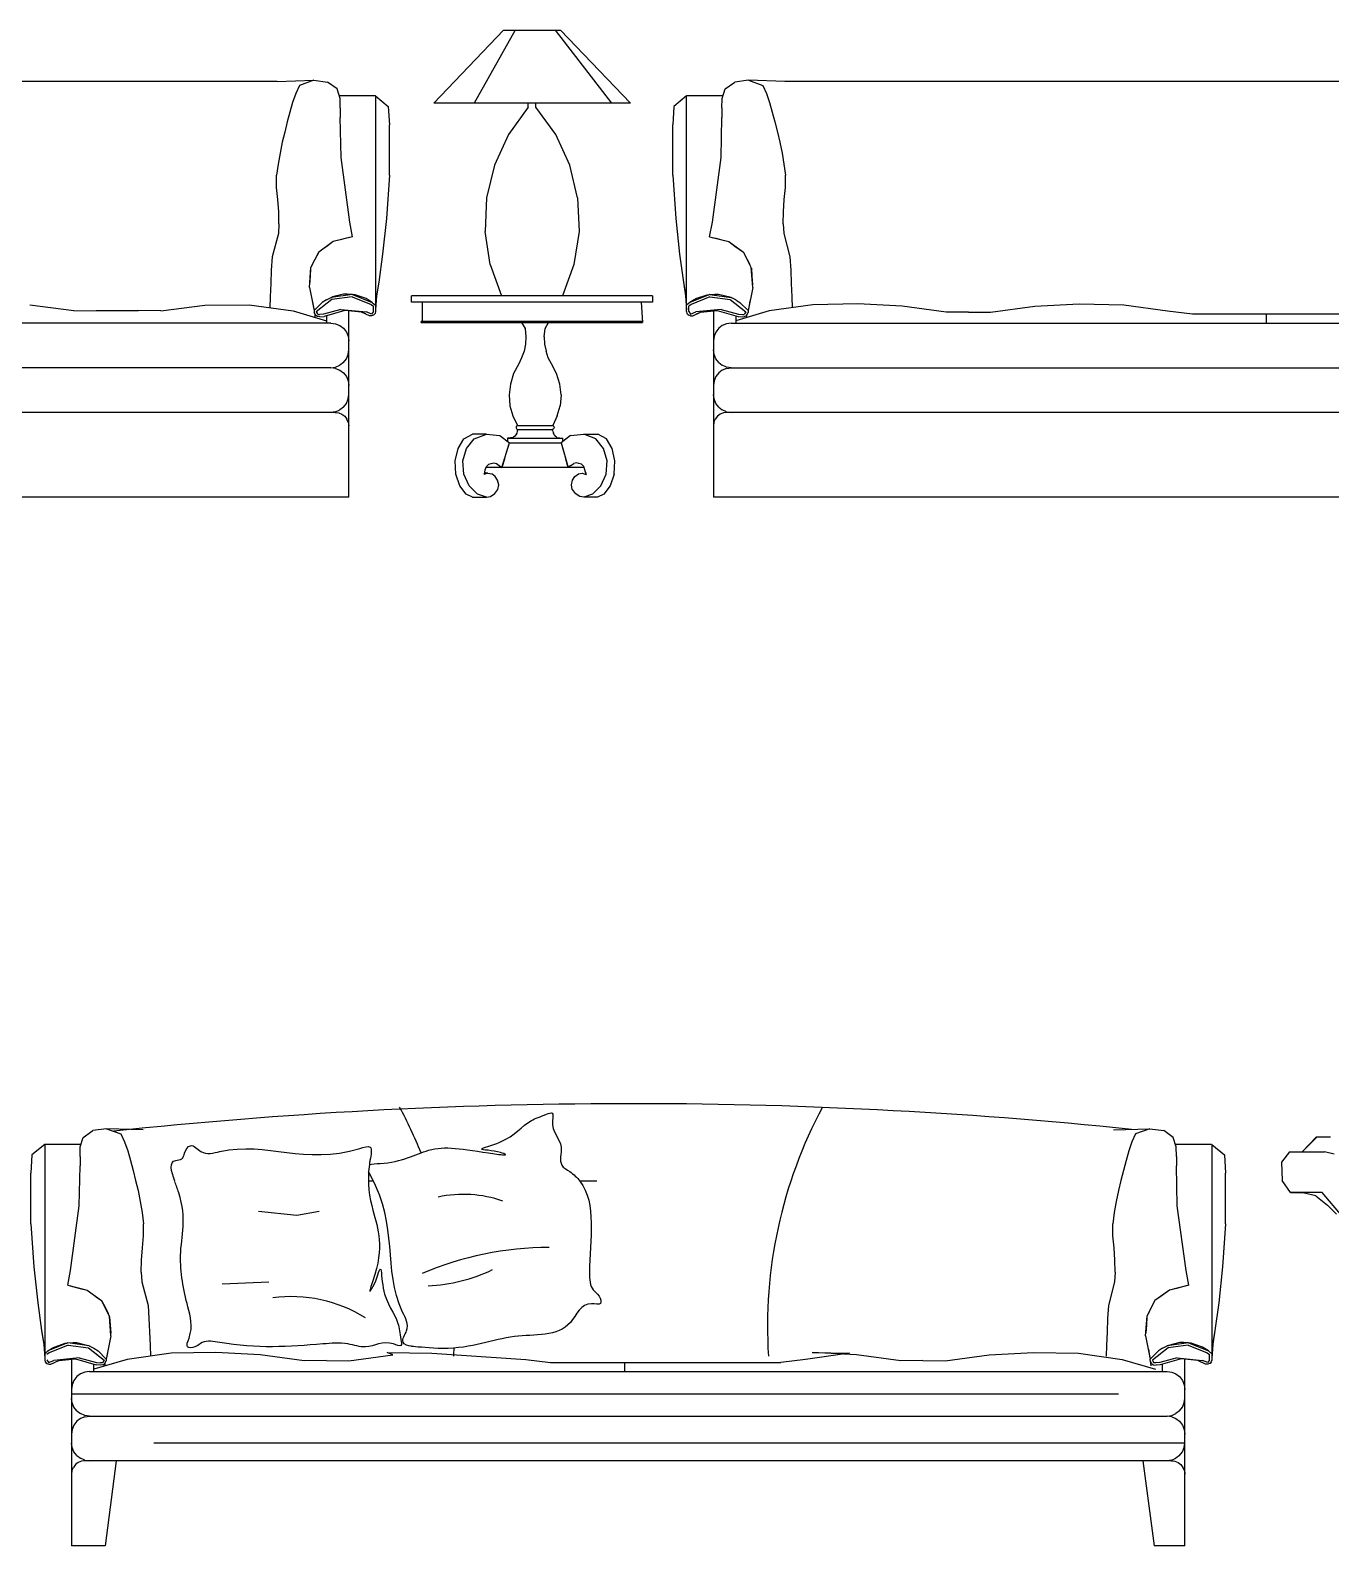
# Model space of a CAD drawing. Header units: inches. Extents: x 11.4 to 53.9, y 10.8 to 35.6.
# Drawn here: x 42.665 to 44.989, y 20.079 to 22.787 of the extents above; entities that cross this region are included whole.
import ezdxf

# ---------------------------------------------------------------- set-up
doc = ezdxf.new("R2010")
doc.units = ezdxf.units.IN
doc.header["$MEASUREMENT"] = 0
for name, color, linetype in [('02', 2, 'Continuous'), ('1', 1, 'Continuous'), ('4', 4, 'Continuous')]:
    doc.layers.add(name, color=color, linetype=linetype)

msp = doc.modelspace()

# ---------------------------------------------------------------- linework, layer by layer
at = {"layer": '02'}
for p, q in [((43.0733, 20.6769), (43.1418, 20.6697)), ((43.1418, 20.6697), (43.1815, 20.6769)), ((43.0084, 20.5473), (43.0914, 20.5509)), ((42.7391, 20.3504), (44.6096, 20.3504)), ((44.7284, 20.2626), (42.8863, 20.2626))]:
    msp.add_line(p, q, dxfattribs=at)
for centre, radius, start, end in [((43.4392, 20.4972), 0.2098, 70.4417, 102.4151), ((43.5933, 20.0334), 0.5787, 90.0881, 113.2004), ((43.3629, 20.842), 0.2986, 272.5346, 295.5021), ((43.1316, 20.2745), 0.2498, 57.8969, 97.6051)]:
    msp.add_arc(centre, radius, start, end, dxfattribs=at)
at = {"layer": '1'}
for p, q in [((43.3864, 22.6573), (43.5106, 22.7873)), ((43.5319, 22.7873), (43.4586, 22.6573)), ((43.5106, 22.7873), (43.6128, 22.7873)), ((43.6033, 22.7873), (43.704, 22.6573)), ((43.6128, 22.7873), (43.7375, 22.6573)), ((43.1067, 22.6957), (42.5352, 22.6957)), ((43.1067, 22.6957), (43.1717, 22.698)), ((43.1717, 22.698), (43.1462, 22.6889)), ((43.1717, 22.698), (43.1964, 22.6946)), ((43.9486, 22.698), (43.9239, 22.6946)), ((43.9486, 22.698), (43.974, 22.6889)), ((44.0135, 22.6957), (43.9486, 22.698)), ((45.7475, 22.6957), (44.0135, 22.6957)), ((43.1397, 22.6744), (43.134, 22.6585)), ((43.1462, 22.6889), (43.1397, 22.6744)), ((43.2135, 22.6824), (43.1964, 22.6946)), ((43.2188, 22.6657), (43.2135, 22.6824)), ((43.2822, 22.6699), (43.2173, 22.6699)), ((43.2822, 22.6699), (43.2822, 22.2845)), ((43.2822, 22.6699), (43.305, 22.6512)), ((43.838, 22.6699), (43.8152, 22.6512)), ((43.838, 22.2845), (43.838, 22.6699)), ((43.9028, 22.6699), (43.8382, 22.6699)), ((43.9014, 22.6657), (43.9068, 22.6824)), ((43.9068, 22.6824), (43.9239, 22.6946)), ((43.974, 22.6889), (43.9805, 22.6744)), ((43.9805, 22.6744), (43.9862, 22.6585)), ((43.1291, 22.641), (43.1245, 22.6235)), ((43.134, 22.6585), (43.1291, 22.641)), ((43.2192, 22.6486), (43.2188, 22.6657)), ((43.2192, 22.6486), (43.2192, 22.6315)), ((43.305, 22.6512), (43.3069, 22.6186)), ((43.7375, 22.6573), (43.3864, 22.6573)), ((43.5551, 22.6497), (43.5197, 22.6011)), ((43.5551, 22.6497), (43.5551, 22.6573)), ((43.5688, 22.6497), (43.5688, 22.6573)), ((43.6041, 22.6011), (43.5688, 22.6497)), ((43.8152, 22.6512), (43.8133, 22.6186)), ((43.9011, 22.6486), (43.9014, 22.6657)), ((43.9011, 22.6486), (43.9011, 22.6315)), ((43.9862, 22.6585), (43.9911, 22.641)), ((43.9911, 22.641), (43.9957, 22.6235)), ((43.1245, 22.6235), (43.12, 22.6053)), ((43.2207, 22.56), (43.2192, 22.6315)), ((43.3069, 22.5281), (43.3069, 22.6186)), ((43.8133, 22.5281), (43.8133, 22.6186)), ((43.8995, 22.56), (43.9011, 22.6315)), ((43.9957, 22.6235), (44.0002, 22.6053)), ((43.1154, 22.5874), (43.1116, 22.568)), ((43.12, 22.6053), (43.1154, 22.5874)), ((43.5197, 22.6011), (43.4947, 22.5464)), ((43.6292, 22.5464), (43.6041, 22.6011)), ((44.0002, 22.6053), (44.0048, 22.5874)), ((44.0048, 22.5874), (44.0086, 22.568)), ((43.1116, 22.568), (43.1082, 22.5483)), ((43.2363, 22.4445), (43.2207, 22.56)), ((43.884, 22.4445), (43.8995, 22.56)), ((44.0086, 22.568), (44.012, 22.5483)), ((43.1082, 22.5483), (43.1055, 22.5281)), ((43.4947, 22.5464), (43.4806, 22.4878)), ((43.6432, 22.4878), (43.6292, 22.5464)), ((44.012, 22.5483), (44.0147, 22.5281)), ((43.1055, 22.5065), (43.1055, 22.5281)), ((43.1078, 22.4848), (43.1055, 22.5065)), ((43.3069, 22.5281), (43.3016, 22.451)), ((43.8133, 22.5281), (43.8186, 22.451)), ((44.0124, 22.4848), (44.0147, 22.5065)), ((44.0147, 22.5065), (44.0147, 22.5281)), ((43.1093, 22.4631), (43.1078, 22.4848)), ((43.4806, 22.4878), (43.4779, 22.4278)), ((43.6432, 22.4878), (43.6459, 22.4278)), ((44.0109, 22.4631), (44.0124, 22.4848)), ((43.1097, 22.4415), (43.1093, 22.4631)), ((43.3016, 22.451), (43.2948, 22.3871)), ((43.8186, 22.451), (43.8254, 22.3871)), ((44.0105, 22.4415), (44.0109, 22.4631)), ((43.1086, 22.4244), (43.0976, 22.3822)), ((43.1097, 22.4415), (43.1086, 22.4244)), ((43.2412, 22.4183), (43.2363, 22.4445)), ((43.4871, 22.3685), (43.4779, 22.4278)), ((43.6459, 22.4278), (43.6368, 22.3685)), ((43.879, 22.4183), (43.884, 22.4445)), ((44.0105, 22.4415), (44.0116, 22.4244)), ((44.0116, 22.4244), (44.0227, 22.3822)), ((43.2066, 22.4096), (43.1808, 22.3909)), ((43.196, 22.4016), (43.188, 22.3959)), ((43.2066, 22.4096), (43.196, 22.4016)), ((43.2412, 22.4183), (43.2066, 22.4096)), ((43.2192, 22.4126), (43.2066, 22.4096)), ((43.2302, 22.4156), (43.2192, 22.4126)), ((43.2412, 22.4183), (43.2302, 22.4156)), ((43.879, 22.4183), (43.89, 22.4156)), ((43.879, 22.4183), (43.9136, 22.4096)), ((43.89, 22.4156), (43.9011, 22.4126)), ((43.9011, 22.4126), (43.9136, 22.4096)), ((43.9136, 22.4096), (43.9242, 22.4016)), ((43.9136, 22.4096), (43.9394, 22.3909)), ((43.9242, 22.4016), (43.9322, 22.3959)), ((43.0976, 22.3822), (43.096, 22.3586)), ((43.1667, 22.3632), (43.1808, 22.3909)), ((43.1739, 22.3776), (43.1698, 22.3697)), ((43.1808, 22.3909), (43.1739, 22.3776)), ((43.188, 22.3959), (43.1808, 22.3909)), ((43.2948, 22.3871), (43.2879, 22.3374)), ((43.8254, 22.3871), (43.8323, 22.3374)), ((43.9322, 22.3959), (43.9394, 22.3909)), ((43.9394, 22.3909), (43.9463, 22.3776)), ((43.9535, 22.3632), (43.9394, 22.3909)), ((43.9463, 22.3776), (43.9505, 22.3697)), ((44.0227, 22.3822), (44.0242, 22.3586)), ((43.096, 22.3586), (43.0953, 22.3347)), ((43.1641, 22.3279), (43.1667, 22.3632)), ((43.1656, 22.3476), (43.1644, 22.3324)), ((43.1663, 22.3617), (43.1656, 22.3476)), ((43.1663, 22.3621), (43.1663, 22.3617)), ((43.1698, 22.3697), (43.169, 22.3678)), ((43.4871, 22.3685), (43.5072, 22.3127)), ((43.6368, 22.3685), (43.6163, 22.3127)), ((43.9505, 22.3697), (43.9512, 22.3678)), ((43.9562, 22.3279), (43.9535, 22.3632)), ((43.9539, 22.3621), (43.9539, 22.3617)), ((43.9539, 22.3617), (43.9546, 22.3476)), ((43.9546, 22.3476), (43.9558, 22.3324)), ((44.0242, 22.3586), (44.0249, 22.3347)), ((43.0953, 22.3347), (43.0941, 22.3108)), ((43.1641, 22.3279), (43.1724, 22.2864)), ((43.2252, 22.3157), (43.2051, 22.3108)), ((43.2317, 22.3157), (43.2252, 22.3157)), ((43.2408, 22.3153), (43.2317, 22.3157)), ((43.2879, 22.3374), (43.2841, 22.313)), ((43.2879, 22.3374), (43.2849, 22.3191)), ((43.8323, 22.3374), (43.8361, 22.313)), ((43.8323, 22.3374), (43.8353, 22.3191)), ((43.8794, 22.3153), (43.8885, 22.3157)), ((43.8885, 22.3157), (43.895, 22.3157)), ((43.895, 22.3157), (43.9151, 22.3108)), ((43.9562, 22.3279), (43.9478, 22.2864)), ((44.0249, 22.3347), (44.0261, 22.3108)), ((42.743, 22.2857), (42.6644, 22.2963)), ((42.8988, 22.2857), (42.9775, 22.2963)), ((42.9775, 22.2963), (43.0565, 22.2967)), ((43.0565, 22.2967), (43.1348, 22.2857)), ((43.0941, 22.3108), (43.0934, 22.2914)), ((43.169, 22.3039), (43.1713, 22.2918)), ((43.1713, 22.2918), (43.1724, 22.2864)), ((43.1869, 22.3009), (43.1724, 22.2864)), ((43.2043, 22.3062), (43.1762, 22.2842)), ((43.1945, 22.3058), (43.1869, 22.3009)), ((43.2205, 22.2886), (43.1895, 22.28)), ((43.1945, 22.3058), (43.2028, 22.31)), ((43.2408, 22.3153), (43.2028, 22.31)), ((43.2036, 22.31), (43.2051, 22.3108)), ((43.2404, 22.3111), (43.2043, 22.3062)), ((43.2205, 22.2886), (43.2658, 22.2841)), ((43.2404, 22.3111), (43.2743, 22.2975)), ((43.2408, 22.3153), (43.2765, 22.3009)), ((43.2458, 22.3146), (43.2423, 22.3146)), ((43.2655, 22.3077), (43.2458, 22.3146)), ((43.2689, 22.3058), (43.2655, 22.3077)), ((43.2765, 22.3009), (43.2689, 22.3058)), ((43.2743, 22.2975), (43.2784, 22.2944)), ((43.2765, 22.3009), (43.2822, 22.2959)), ((43.2784, 22.2849), (43.2784, 22.2944)), ((43.2841, 22.313), (43.2822, 22.2876)), ((43.3465, 22.3016), (43.3465, 22.3127)), ((43.777, 22.3127), (43.3465, 22.3127)), ((43.777, 22.3016), (43.3465, 22.3016)), ((43.3662, 22.2671), (43.3662, 22.3016)), ((43.7569, 22.3016), (43.7595, 22.2648)), ((43.777, 22.3127), (43.777, 22.3016)), ((43.8361, 22.313), (43.838, 22.2876)), ((43.8437, 22.3009), (43.838, 22.2959)), ((43.846, 22.2975), (43.8418, 22.2944)), ((43.8418, 22.2849), (43.8418, 22.2944)), ((43.8794, 22.3153), (43.8437, 22.3009)), ((43.8513, 22.3058), (43.8437, 22.3009)), ((43.8798, 22.3111), (43.846, 22.2975)), ((43.8513, 22.3058), (43.8547, 22.3077)), ((43.8997, 22.2886), (43.8545, 22.2841)), ((43.8547, 22.3077), (43.8745, 22.3146)), ((43.8745, 22.3146), (43.8779, 22.3146)), ((43.8794, 22.3153), (43.9174, 22.31)), ((43.8798, 22.3111), (43.9159, 22.3062)), ((43.8997, 22.2886), (43.9307, 22.28)), ((43.9166, 22.31), (43.9151, 22.3108)), ((43.9159, 22.3062), (43.944, 22.2842)), ((43.9258, 22.3058), (43.9174, 22.31)), ((43.9258, 22.3058), (43.9334, 22.3009)), ((43.9334, 22.3009), (43.9478, 22.2864)), ((43.9489, 22.2918), (43.9478, 22.2864)), ((43.9512, 22.3039), (43.9489, 22.2918)), ((44.0637, 22.2967), (43.9854, 22.2857)), ((44.0261, 22.3108), (44.0268, 22.2914)), ((44.1437, 22.2982), (44.0637, 22.2967)), ((44.2231, 22.294), (44.1437, 22.2982)), ((44.3018, 22.2834), (44.2231, 22.294)), ((44.3812, 22.2834), (44.4599, 22.294)), ((44.4599, 22.294), (44.5393, 22.2982)), ((44.5393, 22.2982), (44.6193, 22.2967)), ((44.6193, 22.2967), (44.6975, 22.2857)), ((43.2024, 22.264), (42.4394, 22.264)), ((42.743, 22.2857), (42.7841, 22.2864)), ((42.7833, 22.2864), (42.8585, 22.2864)), ((42.8988, 22.2857), (42.8578, 22.2864)), ((43.1348, 22.2857), (43.1945, 22.2682)), ((43.1724, 22.2864), (43.1724, 22.2864)), ((43.1724, 22.2864), (43.1728, 22.2861)), ((43.1724, 22.2864), (43.1724, 22.283)), ((43.1728, 22.2861), (43.1724, 22.2861)), ((43.1755, 22.2777), (43.1724, 22.283)), ((43.1743, 22.2743), (43.1743, 22.2796)), ((43.1785, 22.2758), (43.1755, 22.2777)), ((43.1762, 22.2842), (43.1785, 22.2804)), ((43.1785, 22.2804), (43.1796, 22.2796)), ((43.1827, 22.2754), (43.1785, 22.2758)), ((43.1796, 22.2796), (43.1823, 22.2796)), ((43.1895, 22.28), (43.1823, 22.2796)), ((43.1827, 22.2754), (43.1903, 22.2758)), ((43.2275, 22.2868), (43.1903, 22.2758)), ((43.1945, 22.2769), (43.1945, 22.2652)), ((43.2024, 22.264), (43.2108, 22.2629)), ((43.2108, 22.2629), (43.2184, 22.2598)), ((43.2572, 22.2838), (43.2275, 22.2868)), ((43.2344, 21.9528), (43.2344, 22.2861)), ((43.2648, 22.2804), (43.2572, 22.2838)), ((43.2712, 22.2773), (43.2572, 22.2838)), ((43.2651, 22.28), (43.2648, 22.2804)), ((43.2648, 22.2804), (43.2648, 22.2804)), ((43.2752, 22.2801), (43.2658, 22.2841)), ((43.2743, 22.2769), (43.2712, 22.2773)), ((43.275, 22.2769), (43.2743, 22.2769)), ((43.2784, 22.2781), (43.275, 22.2769)), ((43.2784, 22.2849), (43.2752, 22.2801)), ((43.2792, 22.2785), (43.2784, 22.2781)), ((43.2815, 22.2811), (43.2792, 22.2785)), ((43.2811, 22.2807), (43.2792, 22.2785)), ((43.2822, 22.2845), (43.2815, 22.2811)), ((43.7595, 22.2671), (43.3639, 22.2671)), ((43.3639, 22.2648), (43.3639, 22.2671)), ((43.3639, 22.2648), (43.7595, 22.2648)), ((43.5433, 22.2648), (43.5494, 22.2541)), ((43.5851, 22.2541), (43.5912, 22.2648)), ((43.838, 22.2845), (43.8387, 22.2811)), ((43.8387, 22.2811), (43.841, 22.2785)), ((43.8391, 22.2807), (43.841, 22.2785)), ((43.841, 22.2785), (43.8418, 22.2781)), ((43.8418, 22.2849), (43.845, 22.2801)), ((43.8452, 22.2769), (43.8418, 22.2781)), ((43.845, 22.2801), (43.8545, 22.2841)), ((43.8452, 22.2769), (43.846, 22.2769)), ((43.846, 22.2769), (43.849, 22.2773)), ((43.849, 22.2773), (43.8631, 22.2838)), ((43.8551, 22.28), (43.8555, 22.2804)), ((43.8555, 22.2804), (43.8631, 22.2838)), ((43.8555, 22.2804), (43.8555, 22.2804)), ((43.8631, 22.2838), (43.8927, 22.2868)), ((43.8859, 22.2861), (43.8859, 21.9528)), ((43.8927, 22.2868), (43.9299, 22.2758)), ((43.9094, 22.2629), (43.9018, 22.2598)), ((43.9178, 22.264), (43.9094, 22.2629)), ((43.9178, 22.264), (45.8432, 22.264)), ((43.9854, 22.2857), (43.9258, 22.2682)), ((43.9258, 22.2769), (43.9258, 22.2652)), ((43.9299, 22.2758), (43.9375, 22.2754)), ((43.9307, 22.28), (43.9379, 22.2796)), ((43.9375, 22.2754), (43.9417, 22.2758)), ((43.9379, 22.2796), (43.9406, 22.2796)), ((43.9417, 22.2804), (43.9406, 22.2796)), ((43.944, 22.2842), (43.9417, 22.2804)), ((43.9417, 22.2758), (43.9448, 22.2777)), ((43.9448, 22.2777), (43.9478, 22.283)), ((43.9459, 22.2743), (43.9459, 22.2796)), ((43.9478, 22.2864), (43.9474, 22.2861)), ((43.9474, 22.2861), (43.9478, 22.2861)), ((43.9478, 22.2864), (43.9478, 22.2864)), ((43.9478, 22.2864), (43.9478, 22.283)), ((44.3415, 22.2836), (44.3018, 22.2834)), ((44.3415, 22.2836), (44.3812, 22.2834)), ((44.6975, 22.2857), (44.7417, 22.2803)), ((44.7417, 22.2803), (45.0068, 22.2803)), ((44.8742, 22.264), (44.8742, 22.2803)), ((43.2184, 22.2598), (43.2249, 22.2549)), ((43.2249, 22.2549), (43.2302, 22.2481)), ((43.2302, 22.2481), (43.2332, 22.2405)), ((43.2332, 22.2405), (43.2344, 22.2321)), ((43.5494, 22.2541), (43.5509, 22.2393)), ((43.5509, 22.2393), (43.5501, 22.2264)), ((43.5836, 22.2393), (43.5851, 22.2541)), ((43.5836, 22.2393), (43.5843, 22.2264)), ((43.887, 22.2405), (43.8859, 22.2321)), ((43.89, 22.2481), (43.887, 22.2405)), ((43.8954, 22.2549), (43.89, 22.2481)), ((43.9018, 22.2598), (43.8954, 22.2549)), ((43.2302, 22.2002), (43.2332, 22.2082)), ((43.2332, 22.2082), (43.2344, 22.2161)), ((43.5475, 22.2139), (43.5433, 22.2017)), ((43.5501, 22.2264), (43.5475, 22.2139)), ((43.5843, 22.2264), (43.587, 22.2139)), ((43.5908, 22.2017), (43.587, 22.2139)), ((43.887, 22.2082), (43.8859, 22.2161)), ((43.89, 22.2002), (43.887, 22.2082)), ((43.2024, 22.1842), (42.4394, 22.1842)), ((43.2024, 22.1842), (43.2108, 22.1854)), ((43.2108, 22.1831), (43.2024, 22.1842)), ((43.2108, 22.1854), (43.2184, 22.1888)), ((43.2108, 22.1831), (43.2184, 22.18)), ((43.2249, 22.1937), (43.2184, 22.1888)), ((43.2249, 22.1937), (43.2302, 22.2002)), ((43.538, 22.1911), (43.5289, 22.174)), ((43.5433, 22.2017), (43.538, 22.1911)), ((43.5965, 22.1911), (43.5908, 22.2017)), ((43.6056, 22.174), (43.5965, 22.1911)), ((43.8954, 22.1937), (43.89, 22.2002)), ((43.8954, 22.1937), (43.9018, 22.1888)), ((43.9094, 22.1854), (43.9018, 22.1888)), ((43.9094, 22.1831), (43.9018, 22.18)), ((43.9178, 22.1842), (43.9094, 22.1854)), ((43.9094, 22.1831), (43.9178, 22.1842)), ((43.9178, 22.1842), (45.8432, 22.1842)), ((43.2184, 22.18), (43.2249, 22.1751)), ((43.2249, 22.1751), (43.2302, 22.1683)), ((43.2302, 22.1683), (43.2332, 22.1607)), ((43.2332, 22.1607), (43.2344, 22.1523)), ((43.5232, 22.155), (43.5209, 22.1356)), ((43.5289, 22.174), (43.5232, 22.155)), ((43.6113, 22.155), (43.6056, 22.174)), ((43.6136, 22.1356), (43.6113, 22.155)), ((43.887, 22.1607), (43.8859, 22.1523)), ((43.89, 22.1683), (43.887, 22.1607)), ((43.8954, 22.1751), (43.89, 22.1683)), ((43.9018, 22.18), (43.8954, 22.1751)), ((43.2302, 22.1204), (43.2332, 22.1284)), ((43.2332, 22.1284), (43.2344, 22.1363)), ((43.5209, 22.1356), (43.5224, 22.1162)), ((43.6136, 22.1356), (43.6121, 22.1162)), ((43.887, 22.1284), (43.8859, 22.1363)), ((43.89, 22.1204), (43.887, 22.1284)), ((43.2104, 22.1044), (42.4314, 22.1044)), ((43.2108, 22.1056), (43.2024, 22.1044)), ((43.2104, 22.1044), (43.2165, 22.1037)), ((43.2108, 22.1056), (43.2184, 22.109)), ((43.2165, 22.1037), (43.2222, 22.1014)), ((43.2249, 22.1139), (43.2184, 22.109)), ((43.2222, 22.1014), (43.2271, 22.0976)), ((43.2249, 22.1139), (43.2302, 22.1204)), ((43.5224, 22.1162), (43.5273, 22.098)), ((43.6068, 22.098), (43.6121, 22.1162)), ((43.8954, 22.1139), (43.89, 22.1204)), ((43.898, 22.1014), (43.8931, 22.0976)), ((43.8954, 22.1139), (43.9018, 22.109)), ((43.9037, 22.1037), (43.898, 22.1014)), ((43.9094, 22.1056), (43.9018, 22.109)), ((43.9098, 22.1044), (43.9037, 22.1037)), ((43.9094, 22.1056), (43.9178, 22.1044)), ((45.8512, 22.1044), (43.9098, 22.1044)), ((43.2271, 22.0976), (43.2309, 22.0926)), ((43.2336, 22.0869), (43.2309, 22.0926)), ((43.2336, 22.0869), (43.2344, 22.0805)), ((43.5273, 22.098), (43.5357, 22.0812)), ((43.5346, 22.0805), (43.5334, 22.079)), ((43.5334, 22.079), (43.5334, 22.0771)), ((43.5334, 22.0771), (43.5338, 22.0755)), ((43.5338, 22.0755), (43.5349, 22.0744)), ((43.5357, 22.0812), (43.5346, 22.0805)), ((43.5349, 22.0744), (43.5365, 22.0736)), ((43.5365, 22.0736), (43.5353, 22.0706)), ((43.5357, 22.0812), (43.5988, 22.0812)), ((43.5365, 22.0736), (43.598, 22.0736)), ((43.5995, 22.0744), (43.598, 22.0736)), ((43.5988, 22.0706), (43.598, 22.0736)), ((43.6068, 22.098), (43.5988, 22.0812)), ((43.5999, 22.0805), (43.5988, 22.0812)), ((43.6007, 22.0755), (43.5995, 22.0744)), ((43.6007, 22.079), (43.5999, 22.0805)), ((43.6007, 22.079), (43.6011, 22.0771)), ((43.6007, 22.0755), (43.6011, 22.0771)), ((43.8866, 22.0869), (43.8859, 22.0805)), ((43.8866, 22.0869), (43.8893, 22.0926)), ((43.8931, 22.0976), (43.8893, 22.0926)), ((43.4297, 22.0398), (43.4399, 22.0569)), ((43.4399, 22.0569), (43.4555, 22.0657)), ((43.4449, 22.0398), (43.4586, 22.0569)), ((43.4802, 22.0657), (43.4555, 22.0657)), ((43.4586, 22.0569), (43.4802, 22.0657)), ((43.4802, 22.0657), (43.5042, 22.0634)), ((43.5042, 22.0634), (43.5213, 22.0501)), ((43.508, 22.006), (43.5213, 22.0501)), ((43.5167, 22.0353), (43.5213, 22.0501)), ((43.5281, 22.0596), (43.5182, 22.0581)), ((43.5182, 22.0581), (43.5182, 22.052)), ((43.5182, 22.0581), (43.6166, 22.0581)), ((43.5209, 22.0489), (43.5209, 22.0489)), ((43.5213, 22.0501), (43.6136, 22.0501)), ((43.5311, 22.0619), (43.5281, 22.0596)), ((43.533, 22.0645), (43.5311, 22.0619)), ((43.5346, 22.0676), (43.533, 22.0645)), ((43.5353, 22.0706), (43.5346, 22.0676)), ((43.5988, 22.0706), (43.5999, 22.0676)), ((43.6014, 22.0645), (43.5999, 22.0676)), ((43.6014, 22.0645), (43.603, 22.0619)), ((43.6064, 22.0596), (43.603, 22.0619)), ((43.6064, 22.0596), (43.6166, 22.0581)), ((43.6303, 22.0634), (43.6136, 22.0501)), ((43.6136, 22.0501), (43.6265, 22.006)), ((43.6136, 22.0501), (43.6178, 22.0353)), ((43.6166, 22.0524), (43.6166, 22.0581)), ((43.6303, 22.0634), (43.6546, 22.0657)), ((43.6759, 22.0569), (43.6546, 22.0657)), ((43.6546, 22.0657), (43.6793, 22.0657)), ((43.6896, 22.0398), (43.6759, 22.0569)), ((43.6949, 22.0569), (43.6793, 22.0657)), ((43.7048, 22.0398), (43.6949, 22.0569)), ((43.4247, 22.0178), (43.4297, 22.0398)), ((43.4259, 21.9938), (43.4247, 22.0178)), ((43.4384, 22.0178), (43.4449, 22.0398)), ((43.4399, 21.9938), (43.4384, 22.0178)), ((43.5125, 22.0208), (43.508, 22.006)), ((43.5125, 22.0208), (43.5167, 22.0353)), ((43.6178, 22.0353), (43.6223, 22.0208)), ((43.6265, 22.006), (43.6223, 22.0208)), ((43.6961, 22.0178), (43.6896, 22.0398)), ((43.6945, 21.9938), (43.6961, 22.0178)), ((43.7097, 22.0178), (43.7048, 22.0398)), ((43.7086, 21.9938), (43.7097, 22.0178)), ((43.4331, 21.9729), (43.4259, 21.9938)), ((43.4498, 21.9729), (43.4399, 21.9938)), ((43.4776, 21.9976), (43.476, 21.9935)), ((43.4829, 21.9957), (43.476, 21.9935)), ((43.4829, 21.9957), (43.4768, 21.9957)), ((43.4776, 21.9976), (43.4783, 22.0018)), ((43.4783, 22.0018), (43.4806, 22.0075)), ((43.6548, 22.006), (43.4798, 22.006)), ((43.4806, 22.0075), (43.4844, 22.0117)), ((43.4829, 21.9957), (43.4901, 21.9946)), ((43.4844, 22.0117), (43.489, 22.0132)), ((43.489, 22.0132), (43.4935, 22.0144)), ((43.4962, 21.99), (43.4901, 21.9946)), ((43.4935, 22.0144), (43.4981, 22.0132)), ((43.4981, 22.0132), (43.5034, 22.0094)), ((43.5034, 22.0094), (43.508, 22.006)), ((43.6311, 22.0094), (43.6265, 22.006)), ((43.6311, 22.0094), (43.6364, 22.0132)), ((43.6413, 22.0144), (43.6364, 22.0132)), ((43.6383, 21.99), (43.6448, 21.9946)), ((43.6455, 22.0132), (43.6413, 22.0144)), ((43.6448, 21.9946), (43.6516, 21.9957)), ((43.6501, 22.0117), (43.6455, 22.0132)), ((43.6543, 22.0075), (43.6501, 22.0117)), ((43.6516, 21.9957), (43.6584, 21.9935)), ((43.6562, 22.0018), (43.6543, 22.0075)), ((43.6573, 21.9976), (43.6562, 22.0018)), ((43.6577, 21.9957), (43.6573, 21.9976)), ((43.6573, 21.9976), (43.6584, 21.9935)), ((43.6847, 21.9729), (43.6945, 21.9938)), ((43.7086, 21.9938), (43.7014, 21.9729)), ((43.4441, 21.9585), (43.4331, 21.9729)), ((43.4646, 21.9585), (43.4498, 21.9729)), ((43.4954, 21.9593), (43.5007, 21.9665)), ((43.5004, 21.9832), (43.4962, 21.99)), ((43.5023, 21.9748), (43.5004, 21.9832)), ((43.5007, 21.9665), (43.5023, 21.9748)), ((43.6326, 21.9748), (43.6341, 21.9832)), ((43.6337, 21.9665), (43.6326, 21.9748)), ((43.6337, 21.9665), (43.6391, 21.9593)), ((43.6341, 21.9832), (43.6383, 21.99)), ((43.6698, 21.9585), (43.6847, 21.9729)), ((43.7014, 21.9729), (43.6904, 21.9585)), ((43.2344, 21.9528), (42.4075, 21.9528)), ((43.4555, 21.9528), (43.4441, 21.9585)), ((43.4555, 21.9528), (43.4806, 21.9528)), ((43.4806, 21.9528), (43.4646, 21.9585)), ((43.4806, 21.9528), (43.4874, 21.9543)), ((43.4874, 21.9543), (43.4954, 21.9593)), ((43.647, 21.9543), (43.6391, 21.9593)), ((43.6543, 21.9528), (43.647, 21.9543)), ((43.6698, 21.9585), (43.6543, 21.9528)), ((43.679, 21.9528), (43.6543, 21.9528)), ((43.6904, 21.9585), (43.679, 21.9528)), ((45.8751, 21.9528), (43.8859, 21.9528)), ((42.7547, 20.792), (42.76, 20.8087)), ((42.76, 20.8087), (42.7771, 20.8208)), ((42.8018, 20.8243), (42.7771, 20.8208)), ((42.8668, 20.822), (42.8018, 20.8243)), ((42.8018, 20.8243), (42.8272, 20.8151)), ((42.8272, 20.8151), (42.8337, 20.8007)), ((42.8337, 20.8007), (42.8394, 20.7847)), ((44.6007, 20.822), (44.6657, 20.8243)), ((44.6337, 20.8007), (44.628, 20.7847)), ((44.6402, 20.8151), (44.6337, 20.8007)), ((44.6657, 20.8243), (44.6402, 20.8151)), ((44.6657, 20.8243), (44.6904, 20.8208)), ((44.7075, 20.8087), (44.6904, 20.8208)), ((44.7128, 20.792), (44.7075, 20.8087)), ((44.9631, 20.809), (44.9381, 20.7832)), ((44.9639, 20.809), (44.9381, 20.7832)), ((44.9631, 20.809), (44.9631, 20.8094)), ((44.9882, 20.809), (44.9631, 20.809)), ((42.6684, 20.7775), (42.6665, 20.7448)), ((42.6912, 20.7961), (42.6684, 20.7775)), ((42.6912, 20.7961), (42.6912, 20.4108)), ((42.756, 20.7961), (42.6914, 20.7961)), ((42.7543, 20.7749), (42.7547, 20.792)), ((42.7543, 20.7749), (42.7543, 20.7578)), ((42.8394, 20.7847), (42.8443, 20.7673)), ((44.628, 20.7847), (44.6231, 20.7673)), ((44.7761, 20.7961), (44.7115, 20.7961)), ((44.7132, 20.7749), (44.7128, 20.792)), ((44.7132, 20.7749), (44.7132, 20.7578)), ((44.7762, 20.7961), (44.799, 20.7775)), ((44.7762, 20.7961), (44.7762, 20.4108)), ((44.799, 20.7775), (44.8009, 20.7448)), ((44.9153, 20.7832), (44.9012, 20.7646)), ((44.9153, 20.7832), (44.978, 20.7832)), ((44.9951, 20.7786), (44.978, 20.7832)), ((42.6665, 20.6544), (42.6665, 20.7448)), ((42.7528, 20.6863), (42.7543, 20.7578)), ((42.8443, 20.7673), (42.8489, 20.7498)), ((42.8489, 20.7498), (42.8535, 20.7315)), ((44.6185, 20.7498), (44.614, 20.7315)), ((44.6231, 20.7673), (44.6185, 20.7498)), ((44.7147, 20.6863), (44.7132, 20.7578)), ((44.8009, 20.6544), (44.8009, 20.7448)), ((44.9012, 20.7646), (44.902, 20.7319)), ((42.8535, 20.7315), (42.858, 20.7137)), ((44.614, 20.7315), (44.6094, 20.7137)), ((44.9172, 20.7102), (44.902, 20.7319)), ((42.858, 20.7137), (42.8618, 20.6943)), ((42.8618, 20.6943), (42.8652, 20.6745)), ((44.6056, 20.6943), (44.6022, 20.6745)), ((44.6094, 20.7137), (44.6056, 20.6943)), ((44.9172, 20.7102), (44.9392, 20.7095)), ((44.9738, 20.7102), (44.9172, 20.7102)), ((44.962, 20.7045), (44.9392, 20.7095)), ((44.962, 20.7045), (44.9833, 20.6878)), ((45.0464, 20.6247), (44.9738, 20.7102)), ((42.7372, 20.5708), (42.7528, 20.6863)), ((42.8652, 20.6745), (42.8679, 20.6544)), ((44.6022, 20.6745), (44.5995, 20.6544)), ((44.7303, 20.5708), (44.7147, 20.6863)), ((44.9833, 20.6878), (44.9992, 20.6715)), ((42.6665, 20.6544), (42.6718, 20.5773)), ((42.8679, 20.6327), (42.8679, 20.6544)), ((44.5995, 20.6327), (44.5995, 20.6544)), ((44.8009, 20.6544), (44.7956, 20.5773)), ((42.8641, 20.5894), (42.8656, 20.6111)), ((42.8656, 20.6111), (42.8679, 20.6327)), ((44.6018, 20.6111), (44.5995, 20.6327)), ((44.6033, 20.5894), (44.6018, 20.6111)), ((42.8637, 20.5678), (42.8641, 20.5894)), ((44.6037, 20.5678), (44.6033, 20.5894)), ((42.6718, 20.5773), (42.6787, 20.5134)), ((42.7322, 20.5446), (42.7372, 20.5708)), ((42.8637, 20.5678), (42.8649, 20.5507)), ((44.6037, 20.5678), (44.6026, 20.5507)), ((44.7352, 20.5446), (44.7303, 20.5708)), ((44.7956, 20.5773), (44.7888, 20.5134)), ((42.7322, 20.5446), (42.7668, 20.5358)), ((42.7322, 20.5446), (42.7433, 20.5419)), ((42.7433, 20.5419), (42.7543, 20.5389)), ((42.7543, 20.5389), (42.7668, 20.5358)), ((42.7668, 20.5358), (42.7927, 20.5172)), ((42.7668, 20.5358), (42.7775, 20.5279)), ((42.8649, 20.5507), (42.8759, 20.5085)), ((44.6026, 20.5507), (44.5916, 20.5085)), ((44.7006, 20.5358), (44.6748, 20.5172)), ((44.7006, 20.5358), (44.69, 20.5279)), ((44.7352, 20.5446), (44.7006, 20.5358)), ((44.7132, 20.5389), (44.7006, 20.5358)), ((44.7242, 20.5419), (44.7132, 20.5389)), ((44.7352, 20.5446), (44.7242, 20.5419)), ((42.6787, 20.5134), (42.6855, 20.4636)), ((42.7775, 20.5279), (42.7854, 20.5222)), ((42.7854, 20.5222), (42.7927, 20.5172)), ((42.8067, 20.4895), (42.7927, 20.5172)), ((42.7927, 20.5172), (42.7995, 20.5039)), ((42.7995, 20.5039), (42.8037, 20.4959)), ((42.8759, 20.5085), (42.8774, 20.4849)), ((44.5916, 20.5085), (44.59, 20.4849)), ((44.6607, 20.4895), (44.6748, 20.5172)), ((44.6679, 20.5039), (44.6638, 20.4959)), ((44.6748, 20.5172), (44.6679, 20.5039)), ((44.682, 20.5222), (44.6748, 20.5172)), ((44.69, 20.5279), (44.682, 20.5222)), ((44.7888, 20.5134), (44.7819, 20.4636)), ((42.8037, 20.4959), (42.8044, 20.494)), ((42.8094, 20.4541), (42.8067, 20.4895)), ((42.8071, 20.4883), (42.8071, 20.488)), ((42.8071, 20.488), (42.8079, 20.4739)), ((42.8774, 20.4849), (42.8782, 20.461)), ((44.59, 20.4849), (44.5893, 20.461)), ((44.6581, 20.4541), (44.6607, 20.4895)), ((44.6603, 20.488), (44.6596, 20.4739)), ((44.6603, 20.4883), (44.6603, 20.488)), ((44.6638, 20.4959), (44.663, 20.494)), ((42.6855, 20.4636), (42.6885, 20.4454)), ((42.6855, 20.4636), (42.6893, 20.4393)), ((42.8094, 20.4541), (42.801, 20.4127)), ((42.8079, 20.4739), (42.809, 20.4587)), ((42.8782, 20.461), (42.8793, 20.437)), ((44.5893, 20.461), (44.5881, 20.437)), ((44.6581, 20.4541), (44.6664, 20.4127)), ((44.6596, 20.4739), (44.6584, 20.4587)), ((44.7819, 20.4636), (44.7781, 20.4393)), ((44.7819, 20.4636), (44.7789, 20.4454)), ((42.6893, 20.4393), (42.6912, 20.4139)), ((42.6969, 20.4272), (42.6912, 20.4222)), ((42.6992, 20.4237), (42.695, 20.4207)), ((42.7326, 20.4416), (42.6969, 20.4272)), ((42.6969, 20.4272), (42.7045, 20.4321)), ((42.733, 20.4374), (42.6992, 20.4237)), ((42.7045, 20.4321), (42.7079, 20.434)), ((42.7079, 20.434), (42.7277, 20.4408)), ((42.7277, 20.4408), (42.7311, 20.4408)), ((42.7326, 20.4416), (42.7417, 20.442)), ((42.7706, 20.4363), (42.7326, 20.4416)), ((42.733, 20.4374), (42.7691, 20.4325)), ((42.7417, 20.442), (42.7482, 20.442)), ((42.7482, 20.442), (42.7683, 20.437)), ((42.7699, 20.4363), (42.7683, 20.437)), ((42.7691, 20.4325), (42.7972, 20.4104)), ((42.7706, 20.4363), (42.779, 20.4321)), ((42.779, 20.4321), (42.7866, 20.4272)), ((42.7866, 20.4272), (42.801, 20.4127)), ((42.8044, 20.4302), (42.8022, 20.418)), ((42.9169, 20.423), (42.8386, 20.412)), ((42.8793, 20.437), (42.8801, 20.4177)), ((42.9969, 20.4245), (42.9169, 20.423)), ((43.0763, 20.4203), (42.9969, 20.4245)), ((43.155, 20.4097), (43.0763, 20.4203)), ((43.2344, 20.4097), (43.3131, 20.4203)), ((43.3028, 20.4245), (43.3828, 20.423)), ((43.3131, 20.4203), (43.3028, 20.4245)), ((43.3828, 20.423), (43.5508, 20.412)), ((44.1288, 20.423), (44.0505, 20.412)), ((44.0624, 20.4245), (44.1288, 20.423)), ((44.1418, 20.4203), (44.0624, 20.4245)), ((44.2205, 20.4097), (44.1418, 20.4203)), ((44.2999, 20.4097), (44.3786, 20.4203)), ((44.3786, 20.4203), (44.458, 20.4245)), ((44.458, 20.4245), (44.538, 20.423)), ((44.538, 20.423), (44.6163, 20.412)), ((44.5881, 20.437), (44.5874, 20.4177)), ((44.663, 20.4302), (44.6653, 20.418)), ((44.6809, 20.4272), (44.6664, 20.4127)), ((44.6983, 20.4325), (44.6702, 20.4104)), ((44.6885, 20.4321), (44.6809, 20.4272)), ((44.6885, 20.4321), (44.6968, 20.4363)), ((44.7348, 20.4416), (44.6968, 20.4363)), ((44.6976, 20.4363), (44.6991, 20.437)), ((44.7344, 20.4374), (44.6983, 20.4325)), ((44.7192, 20.442), (44.6991, 20.437)), ((44.7257, 20.442), (44.7192, 20.442)), ((44.7348, 20.4416), (44.7257, 20.442)), ((44.7344, 20.4374), (44.7683, 20.4237)), ((44.7348, 20.4416), (44.7705, 20.4272)), ((44.7398, 20.4408), (44.7363, 20.4408)), ((44.7595, 20.434), (44.7398, 20.4408)), ((44.7629, 20.4321), (44.7595, 20.434)), ((44.7705, 20.4272), (44.7629, 20.4321)), ((44.7683, 20.4237), (44.7724, 20.4207)), ((44.7705, 20.4272), (44.7762, 20.4222)), ((44.7724, 20.4112), (44.7724, 20.4207)), ((44.7781, 20.4393), (44.7762, 20.4139)), ((42.6912, 20.4108), (42.692, 20.4074)), ((42.692, 20.4074), (42.6942, 20.4047)), ((42.6923, 20.407), (42.6942, 20.4047)), ((42.6942, 20.4047), (42.695, 20.4044)), ((42.695, 20.4112), (42.6982, 20.4064)), ((42.695, 20.4044), (42.6984, 20.4032)), ((42.6982, 20.4064), (42.7077, 20.4103)), ((42.6984, 20.4032), (42.6992, 20.4032)), ((42.6992, 20.4032), (42.7022, 20.4036)), ((42.7022, 20.4036), (42.7163, 20.4101)), ((42.7529, 20.4149), (42.7077, 20.4103)), ((42.7083, 20.4063), (42.7087, 20.4066)), ((42.7087, 20.4066), (42.7163, 20.4101)), ((42.7087, 20.4066), (42.7087, 20.4066)), ((42.7163, 20.4101), (42.7459, 20.4131)), ((42.7391, 20.4123), (42.7391, 20.0791)), ((42.7459, 20.4131), (42.7832, 20.4021)), ((42.7529, 20.4149), (42.7839, 20.4063)), ((42.8386, 20.412), (42.779, 20.3945)), ((42.779, 20.3914), (42.779, 20.4032)), ((42.7908, 20.4017), (42.7832, 20.4021)), ((42.7839, 20.4063), (42.7911, 20.4059)), ((42.7949, 20.4021), (42.7908, 20.4017)), ((42.7938, 20.4059), (42.7911, 20.4059)), ((42.7949, 20.4066), (42.7938, 20.4059)), ((42.7972, 20.4104), (42.7949, 20.4066)), ((42.7949, 20.4021), (42.798, 20.404)), ((42.798, 20.404), (42.801, 20.4093)), ((42.7991, 20.4006), (42.7991, 20.4059)), ((42.801, 20.4127), (42.8006, 20.4123)), ((42.8006, 20.4123), (42.801, 20.4123)), ((42.8022, 20.418), (42.801, 20.4127)), ((42.801, 20.4127), (42.801, 20.4093)), ((42.801, 20.4127), (42.801, 20.4127)), ((43.1947, 20.4099), (43.155, 20.4097)), ((43.1947, 20.4099), (43.2344, 20.4097)), ((43.5508, 20.412), (43.5949, 20.4065)), ((43.5949, 20.4065), (44.0063, 20.4065)), ((43.7275, 20.3903), (43.7275, 20.4065)), ((44.0505, 20.412), (44.0063, 20.4065)), ((44.2602, 20.4099), (44.2205, 20.4097)), ((44.2602, 20.4099), (44.2999, 20.4097)), ((44.6163, 20.412), (44.6759, 20.3945)), ((44.6653, 20.418), (44.6664, 20.4127)), ((44.6664, 20.4127), (44.6664, 20.4127)), ((44.6664, 20.4127), (44.6668, 20.4123)), ((44.6683, 20.4006), (44.6664, 20.4127)), ((44.6668, 20.4123), (44.6664, 20.4123)), ((44.6695, 20.404), (44.6664, 20.4093)), ((44.6695, 20.404), (44.6725, 20.4021)), ((44.6702, 20.4104), (44.6725, 20.4066)), ((44.6736, 20.4059), (44.6725, 20.4066)), ((44.6725, 20.4021), (44.6767, 20.4017)), ((44.6763, 20.4059), (44.6736, 20.4059)), ((44.6835, 20.4063), (44.6763, 20.4059)), ((44.6843, 20.4021), (44.6767, 20.4017)), ((44.7145, 20.4149), (44.6835, 20.4063)), ((44.7215, 20.4131), (44.6843, 20.4021)), ((44.6885, 20.3914), (44.6885, 20.4032)), ((44.7145, 20.4149), (44.7598, 20.4103)), ((44.7512, 20.4101), (44.7215, 20.4131)), ((44.7284, 20.0791), (44.7284, 20.4123)), ((44.7588, 20.4066), (44.7512, 20.4101)), ((44.7652, 20.4036), (44.7512, 20.4101)), ((44.7591, 20.4063), (44.7588, 20.4066)), ((44.7588, 20.4066), (44.7588, 20.4066)), ((44.7692, 20.4064), (44.7598, 20.4103)), ((44.7683, 20.4032), (44.7652, 20.4036)), ((44.769, 20.4032), (44.7683, 20.4032)), ((44.7724, 20.4044), (44.769, 20.4032)), ((44.7724, 20.4112), (44.7692, 20.4064)), ((44.7732, 20.4047), (44.7724, 20.4044)), ((44.7755, 20.4074), (44.7732, 20.4047)), ((44.7751, 20.407), (44.7732, 20.4047)), ((44.7762, 20.4108), (44.7755, 20.4074)), ((42.7402, 20.3667), (42.7391, 20.3584)), ((42.7433, 20.3743), (42.7402, 20.3667)), ((42.7486, 20.3812), (42.7433, 20.3743)), ((42.755, 20.3861), (42.7486, 20.3812)), ((42.7626, 20.3892), (42.755, 20.3861)), ((42.771, 20.3903), (42.7626, 20.3892)), ((42.771, 20.3903), (44.6964, 20.3903)), ((44.6964, 20.3903), (44.7048, 20.3892)), ((44.7048, 20.3892), (44.7124, 20.3861)), ((44.7124, 20.3861), (44.7189, 20.3812)), ((44.7189, 20.3812), (44.7242, 20.3743)), ((44.7242, 20.3743), (44.7272, 20.3667)), ((44.7272, 20.3667), (44.7284, 20.3584)), ((42.7402, 20.3344), (42.7391, 20.3424)), ((44.7272, 20.3344), (44.7284, 20.3424)), ((42.7433, 20.3265), (42.7402, 20.3344)), ((42.7486, 20.32), (42.7433, 20.3265)), ((42.7486, 20.32), (42.755, 20.3151)), ((42.7626, 20.3116), (42.755, 20.3151)), ((42.771, 20.3105), (42.7626, 20.3116)), ((44.6964, 20.3105), (44.7048, 20.3116)), ((44.7048, 20.3116), (44.7124, 20.3151)), ((44.7189, 20.32), (44.7124, 20.3151)), ((44.7189, 20.32), (44.7242, 20.3265)), ((44.7242, 20.3265), (44.7272, 20.3344)), ((42.7402, 20.2869), (42.7391, 20.2786)), ((42.7433, 20.2945), (42.7402, 20.2869)), ((42.7486, 20.3014), (42.7433, 20.2945)), ((42.755, 20.3063), (42.7486, 20.3014)), ((42.7626, 20.3094), (42.755, 20.3063)), ((42.7626, 20.3094), (42.771, 20.3105)), ((42.771, 20.3105), (44.6964, 20.3105)), ((44.7048, 20.3094), (44.6964, 20.3105)), ((44.7048, 20.3094), (44.7124, 20.3063)), ((44.7124, 20.3063), (44.7189, 20.3014)), ((44.7189, 20.3014), (44.7242, 20.2945)), ((44.7242, 20.2945), (44.7272, 20.2869)), ((44.7272, 20.2869), (44.7284, 20.2786)), ((42.7402, 20.2546), (42.7391, 20.2626)), ((44.7272, 20.2546), (44.7284, 20.2626)), ((42.7433, 20.2467), (42.7402, 20.2546)), ((42.7486, 20.2402), (42.7433, 20.2467)), ((42.7486, 20.2402), (42.755, 20.2353)), ((42.7626, 20.2318), (42.755, 20.2353)), ((42.763, 20.2307), (42.7569, 20.2299)), ((42.7626, 20.2318), (42.771, 20.2307)), ((44.7044, 20.2307), (42.763, 20.2307)), ((42.8189, 20.2307), (42.7989, 20.0791)), ((44.6534, 20.2307), (44.6733, 20.0791)), ((44.7048, 20.2318), (44.6964, 20.2307)), ((44.7044, 20.2307), (44.7105, 20.2299)), ((44.7048, 20.2318), (44.7124, 20.2353)), ((44.7189, 20.2402), (44.7124, 20.2353)), ((44.7189, 20.2402), (44.7242, 20.2467)), ((44.7242, 20.2467), (44.7272, 20.2546)), ((42.7398, 20.2132), (42.7391, 20.2068)), ((42.7398, 20.2132), (42.7425, 20.2189)), ((42.7463, 20.2239), (42.7425, 20.2189)), ((42.7512, 20.2277), (42.7463, 20.2239)), ((42.7569, 20.2299), (42.7512, 20.2277)), ((44.7105, 20.2299), (44.7162, 20.2277)), ((44.7162, 20.2277), (44.7211, 20.2239)), ((44.7211, 20.2239), (44.7249, 20.2189)), ((44.7276, 20.2132), (44.7249, 20.2189)), ((44.7276, 20.2132), (44.7284, 20.2068)), ((42.7989, 20.0791), (42.7391, 20.0791)), ((44.7284, 20.0791), (44.6733, 20.0791))]:
    msp.add_line(p, q, dxfattribs=at)
for centre, radius, start, end in [((43.7401, 12.1562), 8.7128, 84.11705, 96.09844), ((42.5947, 20.4712), 0.829, 21.9601, 28.2015), ((44.8115, 20.4712), 0.829, 151.7985, 183.7141), ((42.5947, 20.4712), 0.829, 356.2859, 357.3147)]:
    msp.add_arc(centre, radius, start, end, dxfattribs=at)
at = {"layer": '4'}
for p, q in [((43.2787, 20.7307), (43.2694, 20.7307)), ((43.6779, 20.7307), (43.6473, 20.7307))]:
    msp.add_line(p, q, dxfattribs=at)
for points, knots in [([(43.2712, 20.7602), (43.2757, 20.7619), (43.3243, 20.7613), (43.3872, 20.7991), (43.4383, 20.7873), (43.5214, 20.7758), (43.4959, 20.786), (43.4537, 20.7859), (43.5267, 20.8028), (43.5482, 20.8369), (43.5796, 20.8466), (43.6018, 20.8557), (43.5922, 20.8207), (43.6221, 20.801), (43.6074, 20.76), (43.6322, 20.7468), (43.6425, 20.737), (43.6473, 20.7307)], [1839.955178, 1839.955178, 1839.955178, 1839.955178, 1856.832092, 1946.240786, 2064.898519, 2084.011544, 2093.480258, 2127.613091, 2162.142167, 2230.407883, 2259.758751, 2270.259228, 2283.660774, 2333.875456, 2365.850266, 2383.935053, 2409.224917, 2409.224917, 2409.224917, 2409.224917]), ([(42.9234, 20.7307), (42.917, 20.749), (42.9118, 20.7689), (42.9379, 20.7683), (42.9403, 20.777), (42.9412, 20.7808), (42.9425, 20.7863), (42.9528, 20.8014), (42.9732, 20.7748), (43.0803, 20.8083), (43.1591, 20.7555), (43.2787, 20.797), (43.2734, 20.775), (43.2715, 20.7626), (43.2712, 20.7602)], [1462.541423, 1462.541423, 1462.541423, 1462.541423, 1504.040704, 1514.877172, 1526.619961, 1526.619961, 1526.619961, 1543.437117, 1564.621419, 1598.790593, 1848.543307, 1867.128407, 1890.754499, 1896.807941, 1896.807941, 1896.807941, 1896.807941]), ([(43.2712, 20.7602), (43.2665, 20.7262), (43.2791, 20.6634), (43.3003, 20.6103), (43.2686, 20.5278), (43.2839, 20.5506), (43.2925, 20.5919), (43.294, 20.517), (43.3229, 20.4889), (43.3259, 20.4562), (43.3302, 20.4326), (43.298, 20.4489), (43.2713, 20.4279), (43.2286, 20.4431), (43.1415, 20.4354), (43.0606, 20.4301), (42.9757, 20.4477), (42.9621, 20.4332), (42.9411, 20.4315), (42.9581, 20.4675), (42.9429, 20.5153), (42.9257, 20.6089), (42.9475, 20.6669), (42.9258, 20.7238), (42.9235, 20.7301)], [370.206043, 370.206043, 370.206043, 370.206043, 453.543232, 579.548959, 598.661984, 608.130698, 642.263531, 676.792607, 745.058323, 774.409191, 784.909668, 798.311214, 848.525896, 880.500706, 925.183443, 1109.189831, 1140.730518, 1156.051564, 1169.193485, 1185.16203, 1241.266677, 1333.852149, 1446.04936, 1462.057866, 1462.057866, 1462.057866, 1462.057866]), ([(43.3463, 20.4354), (43.3407, 20.4356), (43.3238, 20.4425), (43.3456, 20.468), (43.2906, 20.5658), (43.3247, 20.6503), (43.2711, 20.745), (43.2699, 20.7474)], [1492.697554, 1492.697554, 1492.697554, 1492.697554, 1509.51471, 1530.699012, 1564.868186, 1814.6209, 1821.643345, 1821.643345, 1821.643345, 1821.643345]), ([(43.6475, 20.7305), (43.678, 20.6908), (43.6622, 20.6137), (43.6652, 20.538), (43.6821, 20.5278), (43.6882, 20.5073), (43.6507, 20.5184), (43.6274, 20.4489), (43.5216, 20.4632), (43.4438, 20.425), (43.3463, 20.4354), (43.3463, 20.4354), (43.3463, 20.4354), (43.3463, 20.4354)], [916.717927, 916.717927, 916.717927, 916.717927, 1075.243888, 1106.784575, 1122.10562, 1135.247541, 1151.216087, 1201.814713, 1304.807463, 1418.176202, 1460.948301, 1480.954765, 1492.697554, 1492.697554, 1492.697554, 1492.697554])]:
    msp.add_open_spline(points, degree=3, knots=knots, dxfattribs=at)

doc.saveas('drawing.dxf')
